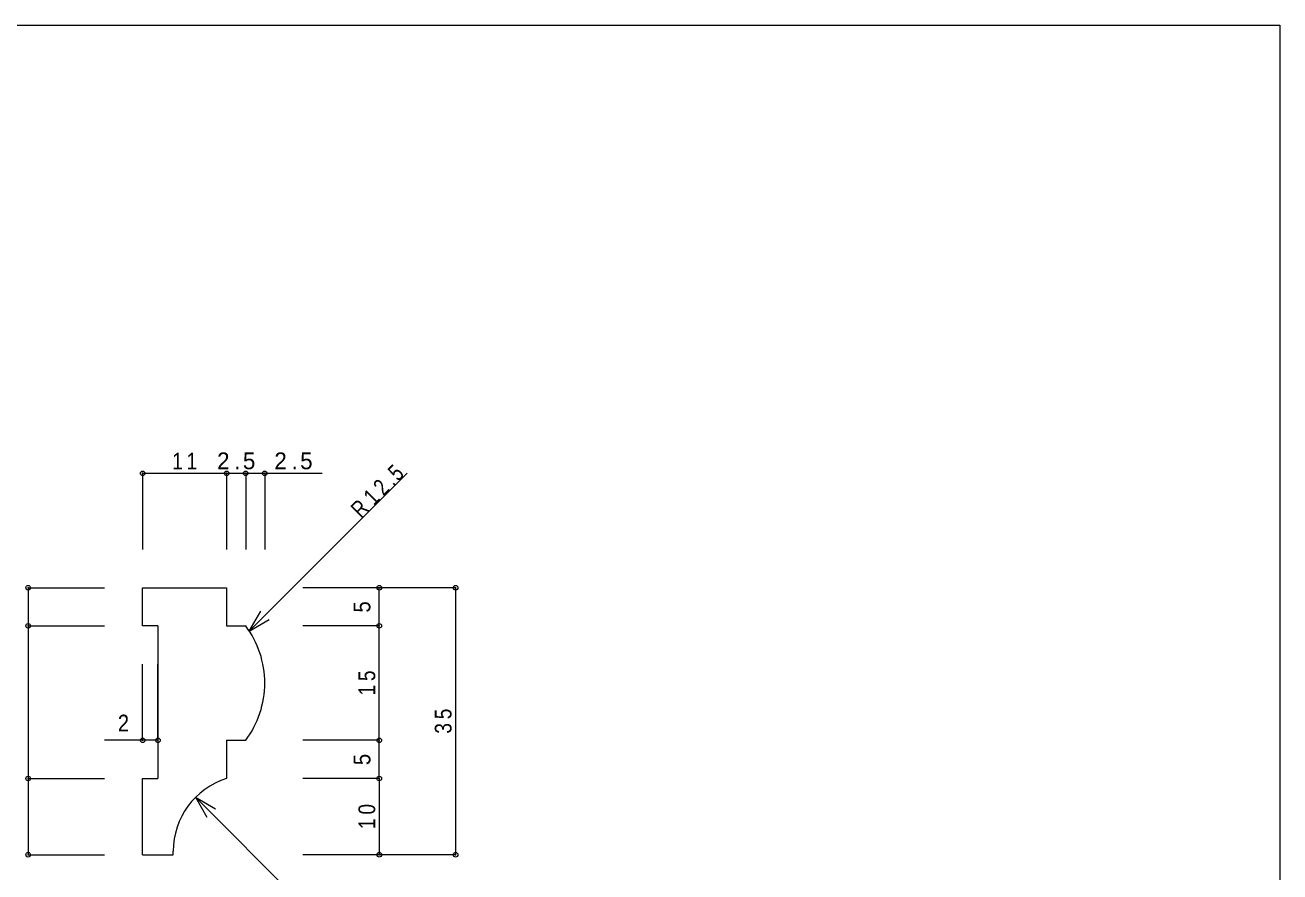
# Model space of a CAD drawing. Units: millimetres on the paper. Extents: x -141 to 141, y -98 to 98.
# Drawn here: x -23.4 to 141, y -13.5 to 97.5 of the extents above; entities that cross this region are included whole.
import ezdxf
from ezdxf.enums import TextEntityAlignment as Align

# ---------------------------------------------------------------- set-up
doc = ezdxf.new("R2010")
doc.units = ezdxf.units.MM
doc.header["$PDMODE"] = 32
doc.header["$PDSIZE"] = 0.6
for name, color, linetype, lineweight in [('0-0_ＫＢ製品', 2, 'Continuous', 9), ('0-3_寸法', 4, 'Continuous', 9), ('0-4_引出線字', 4, 'Continuous', 9), ('F-0_図面枠', 5, 'Continuous', 9)]:
    doc.layers.add(name, color=color, linetype=linetype, lineweight=lineweight)
doc.styles.add('HGｺﾞｼｯｸM', font='')
doc.styles.get('HGｺﾞｼｯｸM').set_extended_font_data('HGｺﾞｼｯｸM')

msp = doc.modelspace()

# ---------------------------------------------------------------- linework, layer by layer
at = {"layer": '0-0_ＫＢ製品'}
for p, q in [((-8, 23.75), (3, 23.75)), ((-8, 18.75), (-8, 23.75)), ((3, 23.75), (3, 18.75)), ((-6, 18.75), (-8, 18.75)), ((-6, 18.75), (-6, -1.25)), ((3, 18.75), (5.5, 18.75)), ((3, 3.75), (3, -1.25)), ((3, 3.75), (5.5, 3.75)), ((-8, -1.25), (-6, -1.25)), ((-8, -11.25), (-8, -1.25)), ((-8, -11.25), (-4, -11.25)), ((-4, -11.25), (-4, -10.789))]:
    msp.add_line(p, q, dxfattribs=at)
for centre, radius, start, end in [((-4.5, 11.25), 12.5, 0.00007, 36.86999), ((-4.5, 11.25), 12.5, 323.13001, 359.99993), ((6, -10.789), 10, 107.45765, 179.99985)]:
    msp.add_arc(centre, radius, start, end, dxfattribs=at)
at = {"layer": '0-3_寸法'}
for p, q in [((-8, 38.75), (3, 38.75)), ((-8, 38.75), (-8, 28.75)), ((3, 38.75), (3, 28.75)), ((3, 38.75), (5.5, 38.75)), ((5.5, 38.75), (5.5, 28.75)), ((5.5, 38.75), (15.5, 38.75)), ((8, 38.75), (8, 28.75)), ((-23, 23.75), (-23, 18.75)), ((-23, 23.75), (-13, 23.75)), ((23, 23.75), (13, 23.75)), ((23, 18.75), (23, 23.75)), ((33, 23.75), (23, 23.75)), ((33, 23.75), (33, -11.25)), ((-23, 18.75), (-13, 18.75)), ((-23, 18.75), (-23, -1.25)), ((23, 18.75), (13, 18.75)), ((23, 3.75), (23, 18.75)), ((-8, 3.75), (-8, 13.75)), ((-6, 3.75), (-6, 13.75)), ((-6, 3.75), (-13, 3.75)), ((23, 3.75), (13, 3.75)), ((23, -1.25), (23, 3.75)), ((-23, -1.25), (-13, -1.25)), ((-23, -1.25), (-23, -11.25)), ((23, -1.25), (13, -1.25)), ((23, -1.25), (23, -11.25)), ((-23, -11.25), (-13, -11.25)), ((23, -11.25), (13, -11.25)), ((33, -11.25), (23, -11.25))]:
    msp.add_line(p, q, dxfattribs=at)
for p in [(-8, 38.75), (3, 38.75), (5.5, 38.75), (8, 38.75), (-23, 23.75), (23, 23.75), (33, 23.75), (-23, 18.75), (23, 18.75), (-8, 3.75), (-6, 3.75), (23, 3.75), (-23, -1.25), (23, -1.25), (-23, -11.25), (23, -11.25), (33, -11.25)]:
    msp.add_point(p, dxfattribs=at)
at = {"layer": '0-4_引出線字'}
for p, q in [((5.978, 18.066), (26.662, 38.75)), ((5.978, 18.066), (7.478, 20.664)), ((5.978, 18.066), (8.576, 19.566)), ((-1.071, -3.718), (0.429, -6.316)), ((-1.071, -3.718), (1.527, -5.218)), ((-1.071, -3.718), (21.461, -26.25))]:
    msp.add_line(p, q, dxfattribs=at)
at = {"layer": 'F-0_図面枠'}
for p, q in [((-141, 97.5), (141, 97.5)), ((141, 97.5), (141, -97.5))]:
    msp.add_line(p, q, dxfattribs=at)

# ---------------------------------------------------------------- texts
at = {"layer": '0-3_寸法', "color": 7, "style": 'HGｺﾞｼｯｸM', "width": 0.9}
for p in [(22.5, 20.5), (22.5, 0.5)]:
    msp.add_text('5', height=2.199, rotation=90, dxfattribs=at).set_placement(p, align=Align.BOTTOM_LEFT)
msp.add_text('2', height=2.199, dxfattribs=at).set_placement((-11.25, 4.25), align=Align.BOTTOM_LEFT)
at = {"layer": '0-3_寸法', "color": 7, "char_height": 2.199, "attachment_point": 7, "style": 'HGｺﾞｼｯｸM'}
for s, insert in [('\\T1.36;\\W0.85;11', (-4.125, 39.25)), ('\\T1.38;2.5', (1.75, 39.25)), ('\\T1.38;2.5', (9.25, 39.25))]:
    msp.add_mtext(s, dxfattribs=dict(at, insert=insert))
at = {"layer": '0-3_寸法', "color": 7, "char_height": 2.199, "attachment_point": 7, "rotation": 90, "style": 'HGｺﾞｼｯｸM'}
for s, insert in [('\\T1.36;\\W0.85;15', (22.5, 9.625)), ('\\T1.36;\\W0.85;35', (32.5, 4.625)), ('\\T1.36;\\W0.85;10', (22.5, -7.875))]:
    msp.add_mtext(s, dxfattribs=dict(at, insert=insert))
at = {"layer": '0-4_引出線字', "color": 7, "insert": (20.652, 32.74), "char_height": 2.199, "attachment_point": 7, "rotation": 45, "style": 'HGｺﾞｼｯｸM'}
msp.add_mtext('\\T1.38;\\W0.8;R12.5', dxfattribs=at)

doc.saveas('drawing.dxf')
